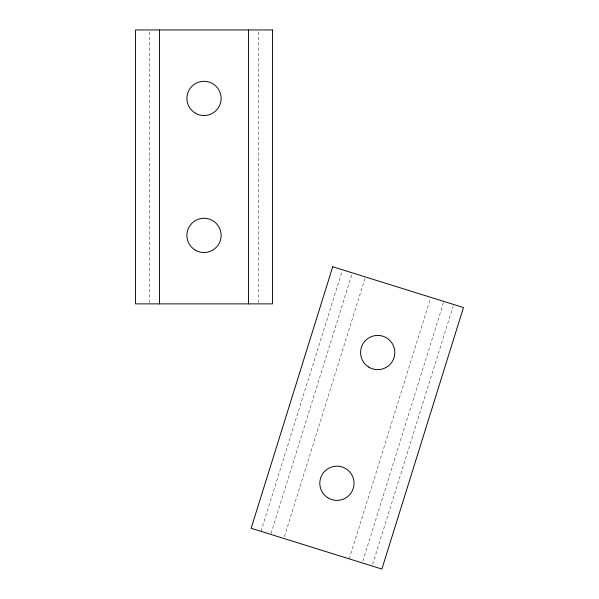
<?xml version="1.0" encoding="UTF-8"?>
<svg xmlns="http://www.w3.org/2000/svg" width="599" height="599" viewBox="0 0 599 599"><rect width="100%" height="100%" fill="white"/><g stroke="black" fill="none" stroke-linecap="round" stroke-linejoin="round"><path stroke-width="0.45" stroke-dasharray="3 2.25" d="M260.947 531.32L342.254 270.711M271.033 533.484L352.062 273.773M284.39 536.674L364.858 278.745M349.21 558.852L430.232 299.141M362.837 561.143L443.582 302.323M372.645 564.206L453.391 305.385M258.79 31.822L258.79 302.944M149.218 31.822L149.218 303.88"/><path stroke-width="0.9" d="M248.518 29.95L248.518 303.88M159.491 29.95L159.491 303.88M332.73 266.757L251.146 528.258L381.892 569.05L463.476 307.549L332.73 266.757M272.485 29.95L135.524 29.95L135.524 303.88L272.485 303.88L272.485 29.95M195.446 113.256A17.124 17.124 0 0 0 221.128 98.431A17.124 17.124 0 0 0 195.446 83.605A17.124 17.124 0 0 0 195.446 113.256M195.446 250.225A17.124 17.124 0 0 0 221.128 235.4A17.124 17.124 0 0 0 195.446 220.567A17.124 17.124 0 0 0 195.446 250.225M368.55 367A17.124 17.124 0 0 0 394.808 353.223A17.124 17.124 0 0 0 369.755 337.372A17.124 17.124 0 0 0 368.55 367M327.758 497.747A17.124 17.124 0 0 0 354.024 483.977A17.124 17.124 0 0 0 328.963 468.119A17.124 17.124 0 0 0 327.758 497.747"/></g></svg>
